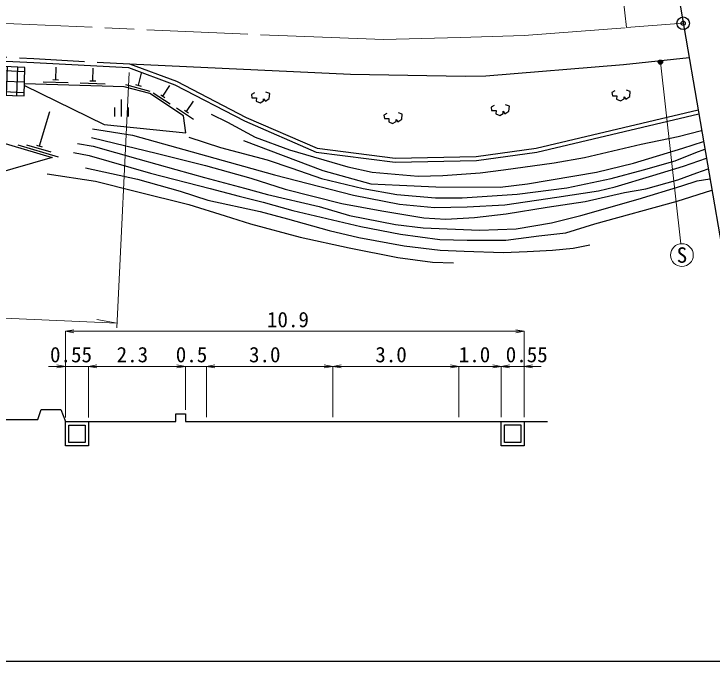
# Model space of a CAD drawing. Units: millimetres at full size, sheet at 1:1000, with parts at other scales. Extents: x 40000 to 680000, y 20000 to 380000.
# Drawn here: x 180515 to 263426, y 205000 to 281894 of the extents above; entities that cross this region are included whole.
import ezdxf
from ezdxf.enums import TextEntityAlignment as Align

# ---------------------------------------------------------------- set-up
doc = ezdxf.new("R2010")
doc.units = ezdxf.units.MM
doc.header["$LTSCALE"] = 1000
doc.header["$PDMODE"] = 32
doc.header["$PDSIZE"] = 500
doc.linetypes.add('CHAIN', pattern=[18.5, 12, -1.5, 3.5, -1.5])
doc.linetypes.add('DASHED', pattern=[7.5, 6, -1.5])
for name, color, linetype, lineweight in [('M-BGD', 7, 'Continuous', 25), ('M-BMK', 2, 'CHAIN', 13), ('M-BMK-OTRS', 5, 'Continuous', 25), ('M-BMK-SRVR', 3, 'Continuous', 25), ('M-STR-HTXT', 7, 'Continuous', 13), ('M-STR-STRC', 7, 'Continuous', 25), ('M-TTL-BAND', 7, 'Continuous', 25)]:
    doc.layers.add(name, color=color, linetype=linetype, lineweight=lineweight)
doc.layers.add('M-OTRS', color=6, linetype='Continuous')
doc.styles.add('ＭＳ ゴシック', font='')
doc.styles.get('ＭＳ ゴシック').set_extended_font_data('MS Gothic')

# ---------------------------------------------------------------- blocks, each defined once
blk = doc.blocks.new('open_arrow')
at = {"color": 0, "linetype": 'Continuous', "lineweight": -2}
blk.add_lwpolyline([(7.5, 1.25), (0, 0), (7.5, -1.25)], dxfattribs=at)

msp = doc.modelspace()

# ---------------------------------------------------------------- hatches: boundary and pattern name
at = {"layer": 'M-BGD'}
h = msp.add_hatch(dxfattribs=at)
h.set_pattern_fill('USER', color=256, style=0, pattern_type=2)
h.set_pattern_definition([(88, (-0, -0), (-1249.2385, 43.6244), []), (178, (-0, -0), (-43.6244, -1249.2385), [])])
h.paths.add_polyline_path([(179275, 272243), (181715, 272173), (181810, 275513), (179442, 275630)])
at = {"layer": 'M-STR-STRC'}
msp.add_hatch(color=256, dxfattribs=at).paths.add_polyline_path([(257513, 276292, -1), (257074, 276052, -0.41421), (257174, 276392, -0.41421)])

# ---------------------------------------------------------------- linework, layer by layer
at = {"layer": 'M-BGD'}
for p, q in [((185474, 274076), (185517, 275576)), ((189869, 273951), (189912, 275450)), ((195290, 273415), (195679, 274864)), ((183967, 273819), (186965, 273734)), ((185125, 274086), (185824, 274066)), ((188361, 273694), (191360, 273608)), ((189519, 273961), (190219, 273941)), ((193764, 273514), (196661, 272737)), ((194952, 273506), (195628, 273324)), ((198212, 272126), (199034, 273381)), ((197044, 272533), (199052, 271218)), ((197978, 272280), (198447, 271973)), ((193304, 269727), (193304, 271719)), ((200999, 270301), (201847, 271539)), ((183544, 266209), (184763, 270310)), ((192504, 269727), (192504, 270772)), ((194104, 269727), (194104, 270772)), ((199839, 270732), (201819, 269376)), ((200768, 270460), (201230, 270143)), ((180977, 266346), (185769, 264922)), ((182021, 266349), (184896, 265494)), ((183209, 266309), (183880, 266109))]:
    msp.add_line(p, q, dxfattribs=at)
at = {"layer": 'M-BGD', "linetype": 'DASHED'}
msp.add_lwpolyline([(105136, 280417), (126086, 279302), (158696, 277734), (182892, 276594), (194232, 275961)], dxfattribs=at)
at = {"layer": 'M-BGD'}
for points in [[(104752, 279715), (126065, 278848), (158675, 277280), (182869, 276141), (194138, 275512), (199637, 273482), (207891, 269189), (216404, 265487), (225778, 264285), (235450, 264487), (242611, 265484), (261844, 270035)], [(117329, 274933), (128862, 274462), (131349, 273151), (166216, 271417), (171163, 271190), (173419, 272410), (181715, 272173), (181810, 275513), (156390, 276770), (128842, 277960), (118065, 278420), (117922, 274909)], [(194232, 275961), (220501, 274732), (234124, 274507), (236544, 274541), (252903, 275880), (260697, 276722)], [(194232, 275961), (199821, 273898), (208086, 269599), (216526, 265929), (225802, 264739), (235413, 264941), (242528, 265930), (261768, 270483)], [(181749, 273376), (191245, 268775), (200918, 267776), (200660, 269806), (196657, 272427), (193612, 273244), (181755, 273582)], [(251893, 272759), (251537, 272555), (251601, 272149), (252135, 272161), (252097, 271767), (252567, 271577), (252987, 271793), (252987, 272060), (253190, 271780), (253661, 272085), (253712, 272670), (253254, 272822)], [(209077, 272524), (208721, 272321), (208784, 271914), (209318, 271927), (209280, 271533), (209751, 271342), (210170, 271558), (210170, 271825), (210374, 271545), (210844, 271851), (210895, 272435), (210437, 272588)], [(166492, 271404), (172102, 268672), (185047, 264823), (178011, 262823), (170072, 261399)], [(237535, 271022), (237179, 270819), (237242, 270412), (237776, 270425), (237738, 270031), (238209, 269840), (238628, 270056), (238628, 270323), (238832, 270044), (239302, 270349), (239353, 270933), (238896, 271086)], [(203930, 269991), (205860, 269035), (209163, 267267), (213228, 265747), (220167, 263724), (223047, 263094), (228509, 262626), (231466, 262702), (235873, 263017), (238655, 263386), (244667, 264189), (248273, 264851), (255024, 266432), (259390, 267347), (262189, 268026)], [(224815, 270070), (224459, 269866), (224523, 269460), (225057, 269472), (225019, 269078), (225489, 268888), (225909, 269104), (225909, 269371), (226113, 269091), (226583, 269396), (226634, 269981), (226176, 270133)], [(189846, 268249), (194590, 267481), (211458, 262766), (220844, 260354), (226317, 259291), (230474, 258897), (234360, 258959), (238807, 259229), (245010, 260123), (249935, 260891), (251909, 261348), (256384, 262700), (260020, 263801), (262751, 264754)], [(189741, 267205), (192512, 266549), (197416, 265360), (203249, 263900), (208667, 262383), (212709, 261070), (219469, 259367), (224209, 258485), (229185, 257661), (231812, 257497), (235198, 257722), (238994, 258132), (243845, 258953), (248339, 259609), (253025, 260678), (255570, 261108), (259348, 262176), (261626, 262996), (262964, 263508)], [(201285, 267244), (205060, 266022), (210576, 264546), (213513, 263582), (217025, 262347), (222008, 261166), (226000, 260429), (230598, 260031), (233760, 260031), (240297, 260473), (246181, 261224), (251452, 262348), (255286, 263379), (259038, 264428), (261501, 265445), (262565, 265836)], [(188063, 266485), (189941, 266199), (195227, 264687), (199735, 263430), (203131, 262443), (207891, 261190), (210643, 260453), (216758, 259006), (220378, 257938), (225848, 256880), (229101, 256487), (235809, 256196), (240180, 256354), (244374, 257089), (247845, 257953), (254634, 259878), (259826, 261471), (261665, 262047), (263171, 262306)], [(207784, 266842), (217208, 263292), (222919, 261727), (226305, 261538), (230609, 261363), (238243, 261312), (241509, 261705), (249694, 263093), (254110, 264171), (259976, 265932), (262407, 266757)], [(187578, 265439), (189433, 265086), (196721, 262970), (203807, 261144), (207282, 260240), (210108, 259531), (213654, 258522), (221718, 256635), (226417, 255718), (231084, 255107), (234325, 254999), (238903, 255012), (238930, 255012), (242867, 255512), (246067, 255903), (249502, 256958), (259297, 259660), (263402, 260955)], [(184477, 262888), (190214, 262039), (195085, 260782), (201285, 259243), (205584, 257921), (208607, 256941), (214522, 255365), (220340, 254121), (226115, 252962), (230238, 252385), (232704, 252334)], [(189026, 263621), (195199, 262274), (200263, 260852), (203526, 259760), (209762, 258430), (213010, 257545), (217961, 256156), (221489, 255344), (226842, 254323), (231124, 253836), (233988, 253688), (238602, 253541), (241451, 253673), (244484, 253821), (246920, 254072), (248913, 254455)], [(177713, 233703), (183346, 233703), (183739, 234883), (186077, 234883), (186621, 233460), (199734, 233460), (199734, 234359), (200871, 234359), (200871, 233464), (243872, 233464)]]:
    msp.add_lwpolyline(points, dxfattribs=at)
for points in [[(186621, 233460), (189371, 233460), (189371, 230558), (186621, 230558)], [(187032, 233048), (188959, 233048), (188959, 230969), (187032, 230969)], [(238371, 233464), (241121, 233464), (241121, 230562), (238371, 230562)], [(238782, 233053), (240709, 233053), (240709, 230974), (238782, 230974)]]:
    msp.add_lwpolyline(points, close=True, dxfattribs=at)
at = {"layer": 'M-BMK'}
msp.add_lwpolyline([(59832, 286161), (109631, 283867), (159328, 281656), (212992, 279290), (224408, 278848), (233525, 279107), (241124, 279340), (253270, 280268), (259999, 280792)], dxfattribs=at)
at = {"layer": 'M-BMK-OTRS'}
msp.add_line((253205, 320384), (265943, 246149), dxfattribs=at)
at = {"layer": 'M-BMK-SRVR'}
msp.add_circle((259999, 280792), 750, dxfattribs=at)
at = {"layer": 'M-OTRS'}
msp.add_point((259999, 280792), dxfattribs=at)
at = {"layer": 'M-STR-HTXT'}
for p, q in [((253270, 280268), (249466, 313363)), ((257293, 276172), (259704, 254586)), ((194178, 274919), (192744, 244603)), ((192769, 245148), (190356, 245596)), ((186621, 233960), (186621, 244181)), ((241121, 244180), (186621, 244180)), ((241121, 233964), (241121, 244181)), ((184621, 240016), (191371, 240016)), ((189371, 233960), (189371, 240017)), ((189371, 240016), (200871, 240016)), ((198871, 240016), (205371, 240016)), ((200871, 234859), (200871, 240017)), ((203371, 233964), (203371, 240017)), ((203371, 240016), (218371, 240016)), ((218371, 233964), (218371, 240018)), ((218371, 240017), (233371, 240017)), ((231371, 240018), (240371, 240018)), ((233371, 233964), (233371, 240019)), ((236371, 240018), (243121, 240018)), ((238371, 233964), (238371, 240019))]:
    msp.add_line(p, q, dxfattribs=at)
msp.add_lwpolyline([(103783, 249099), (108048, 248903), (157773, 246691), (192769, 245148)], dxfattribs=at)
msp.add_circle((259854, 253244), 1350, dxfattribs=at)
at = {"layer": 'M-STR-STRC'}
msp.add_circle((257293, 276172), 250, dxfattribs=at)
at = {"layer": 'M-TTL-BAND'}
msp.add_line((40000, 205000), (579000, 205000), dxfattribs=at)

# ---------------------------------------------------------------- block references
at = {"layer": 'M-STR-HTXT', "xscale": 133, "yscale": 133}
for p in [(186621, 244180), (189371, 240016), (189371, 240016), (203371, 240016), (203371, 240016), (218371, 240017), (238371, 240018), (241121, 240018)]:
    msp.add_blockref('open_arrow', p, dxfattribs=at)
at = {"layer": 'M-STR-HTXT', "xscale": 133, "yscale": 133, "rotation": 180}
for p in [(241121, 244180), (186621, 240016), (200871, 240016), (200871, 240016), (218371, 240016), (233371, 240018), (233371, 240017), (238371, 240018)]:
    msp.add_blockref('open_arrow', p, dxfattribs=at)

# ---------------------------------------------------------------- texts
at = {"layer": 'M-STR-HTXT', "style": 'ＭＳ ゴシック'}
for s, p in [('S', (259854, 253244)), ('10.9', (213058, 245578)), ('0.55', (187291, 241415)), ('2.3', (194578, 241415)), ('0.5', (201603, 241415)), ('3.0', (210302, 241415)), ('3.0', (225302, 241416)), ('1.0', (235213, 241417)), ('0.55', (241416, 241417))]:
    msp.add_text(s, height=1833, dxfattribs=at).set_placement(p, align=Align.MIDDLE_CENTER)

doc.saveas('drawing.dxf')
